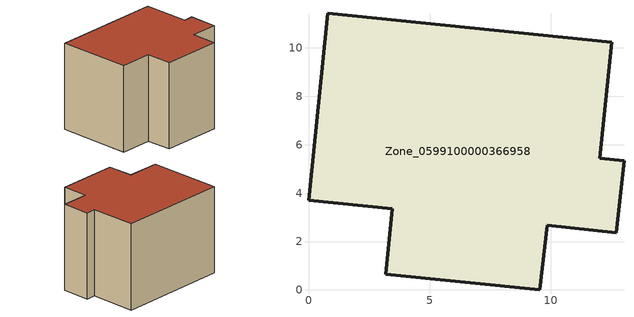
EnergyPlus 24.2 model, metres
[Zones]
Zone_0599100000366958
 floor ground (C_G): 13.03,5.33 12.72,2.37 9.86,2.68 9.55,0 3.19,0.65 3.46,3.36 0,3.71 0.79,11.44 12.53,10.24 12.04,5.43 z0
 wall outside (C_F): 9.55,0 9.86,2.68 12.72,2.37 13.03,5.33 12.04,5.43 12.53,10.24 0.79,11.44 0,3.71 3.46,3.36 3.19,0.65 9.55,0 z0:9.1
 roof outside (C_R): 12.04,5.43 12.53,10.24 0.79,11.44 0,3.71 3.46,3.36 3.19,0.65 9.55,0 9.86,2.68 12.72,2.37 13.03,5.33 z9.1
[BUILDING]
Pand.0599100000366958: North Axis=0; Terrain=City; Loads Convergence Tolerance Value=0.04; Temperature Convergence Tolerance Value=0.4; Solar Distribution=FullExterior; Maximum Number of Warmup Days=25; Minimum Number of Warmup Days=1
[Site:Location]
Rotterdam.The.Hague.AP_ZH_NLD Design_Conditions: Latitude=51.96; Longitude=4.45; Time Zone=1; Elevation=-4.5
[SITE:GROUNDTEMPERATURE:BUILDINGSURFACE]
18, 18, 18, 18, 18, 18, 18, 18, 18, 18, 18, 18
[MATERIAL] Thermal Absorptance=0.9; Solar Absorptance=0.7; Visible Absorptance=0.7
Name | Roughness | Thickness | Conductivity | Density | Specific Heat
G.TC.1992-2005 | MediumSmooth | 0.15 | 0.06 | 540 | 1210
F.TC.1992-2005 | Rough | 0.3 | 0.12 | 1920 | 840
R.TC.1992-2005 | MediumRough | 0.2 | 0.08 | 1500 | 1000
[CONSTRUCTION]
C_G: G.TC.1992-2005
C_F: F.TC.1992-2005
C_R: R.TC.1992-2005
[ZONE]
Zone_0599100000366958: Type=1; Multiplier=1; Ceiling Height=Autocalculate; Volume=Autocalculate; Floor Area=autocalculate; Part of Total Floor Area=Yes
[ZONEINFILTRATION:DESIGNFLOWRATE]
Infil_Zone_0599100000366958: Zone or ZoneList or Space or SpaceList=Zone_0599100000366958; Schedule=AlwaysOn; Design Flow Rate Calculation Method=Flow/Area; Flow Rate per Floor Area=0.0015; Constant Term Coefficient=1; Temperature Term Coefficient=0; Velocity Term Coefficient=0; Velocity Squared Term Coefficient=0
[HVACTEMPLATE:ZONE:IDEALLOADSAIRSYSTEM]
Zone_0599100000366958: Maximum Heating Supply Air Temperature=50; Minimum Cooling Supply Air Temperature=13; Maximum Heating Supply Air Humidity Ratio=0.0156; Minimum Cooling Supply Air Humidity Ratio=0.0077; Heating Limit=NoLimit; Cooling Limit=NoLimit; Dehumidification Control Type=ConstantSensibleHeatRatio; Cooling Sensible Heat Ratio=0.7; Dehumidification Setpoint=60; Humidification Control Type=None; Humidification Setpoint=30; Outdoor Air Method=None; Outdoor Air Flow Rate per Person=0.00944; Outdoor Air Flow Rate per Zone Floor Area=0; Outdoor Air Flow Rate per Zone=0; Demand Controlled Ventilation Type=None; Outdoor Air Economizer Type=NoEconomizer; Heat Recovery Type=None; Sensible Heat Recovery Effectiveness=0.7; Latent Heat Recovery Effectiveness=0.65
[ZONECONTROL:THERMOSTAT]
ThermostatControl_Zone_0599100000366958: Zone or ZoneList=Zone_0599100000366958; Control Type Schedule=DualSetpointControlType; Control 1=Thermostat_Zone_0599100000366958; Temperature Difference Between Cutout And Setpoint=0
[THERMOSTATSETPOINT:DUALSETPOINT]
Thermostat_Zone_0599100000366958: Heating Setpoint Temperature Schedule=HeatingSetpoint_Zone_0599100000366958; Cooling Setpoint Temperature Schedule=CoolingSetpoint_Zone_0599100000366958
[SCHEDULE:COMPACT]
HeatingSetpoint_Zone_0599100000366958: Through: 12/31, For: AllDays, Until: 24:00, 21
CoolingSetpoint_Zone_0599100000366958: Through: 12/31, For: AllDays, Until: 24:00, 24
DualSetpointControlType: Through: 12/31, For: AllDays, Until: 24:00, 4
AlwaysOn: Through: 12/31, For: AllDays, Until: 24:00, 1
